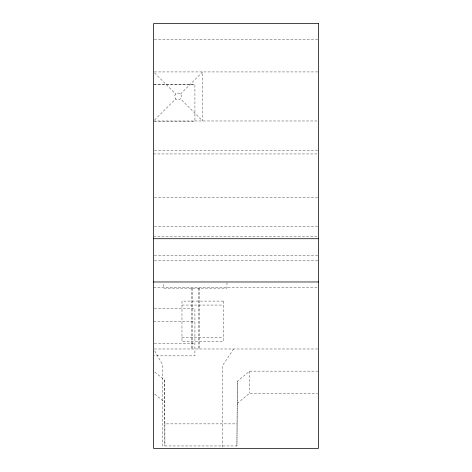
<?xml version="1.0" encoding="UTF-8"?>
<svg xmlns="http://www.w3.org/2000/svg" width="472" height="472" viewBox="0 0 472 472"><rect width="100%" height="100%" fill="white"/><g stroke="black" fill="none" stroke-linecap="round" stroke-linejoin="round"><path stroke-width="0.35" stroke-dasharray="2.36 1.77" d="M154.733 372.054L164.462 379.93L164.905 445.963L236.944 445.963L237.31 381.317L249.611 371.128L317.68 371.128M236.944 445.963L237.31 381.317M233.599 348.985L222.654 365.428L222.654 447.668M154.615 119.947L175.708 98.86A3.398 3.398 0 0 1 177.23 93.173A3.398 3.398 0 0 1 181.395 97.332A3.398 3.398 0 0 1 175.708 98.86M180.516 94.052L202.635 71.933L202.635 120.98L180.516 98.86M237.31 403.401L249.611 393.217L317.68 393.217M154.32 39.241L317.68 39.241M154.32 71.933L317.68 71.933M154.315 84.335L194.93 84.335L194.93 121.227L154.315 121.227M153.589 84.582L194.93 84.582M153.589 120.98L317.68 120.98M154.32 150.751L317.68 150.751M153.589 153.943L317.68 153.943M154.32 197.561L317.68 197.561M154.32 226.643L317.68 226.643M153.589 236.478L317.68 236.478M154.32 255.677L317.68 255.677M154.32 260.833L318.411 260.833M153.589 287.342L317.68 287.342M181.974 305.054L223.321 305.054M154.315 308.735L194.93 308.735L194.93 355.858L154.315 355.858M153.589 321.172L194.93 321.172M181.974 337.533L223.321 337.533M154.315 343.421L194.93 343.421M154.32 348.985L317.68 348.985M164.462 379.93L164.905 423.874L236.944 423.874M154.733 394.144L164.462 402.02M154.615 72.959L175.708 94.052M154.686 350.891L162.362 364.219L162.362 447.668M249.611 371.128L249.611 393.217M226.973 282.657L226.973 288.132L163.725 288.132L163.725 282.657M199.508 288.132L199.508 348.985M198.293 288.132L198.293 348.985M192.405 288.132L192.405 348.985M191.19 288.132L191.19 348.985M164.905 423.874L164.905 445.963M223.321 301.089L181.974 301.089L181.974 341.504L223.321 341.504L223.321 301.089"/><path stroke-width="0.71" d="M153.589 238.714L318.411 238.714M153.589 281.973L318.411 281.973M318.411 23.6L153.589 23.6L153.589 448.4L318.411 448.4L318.411 23.6"/></g></svg>
